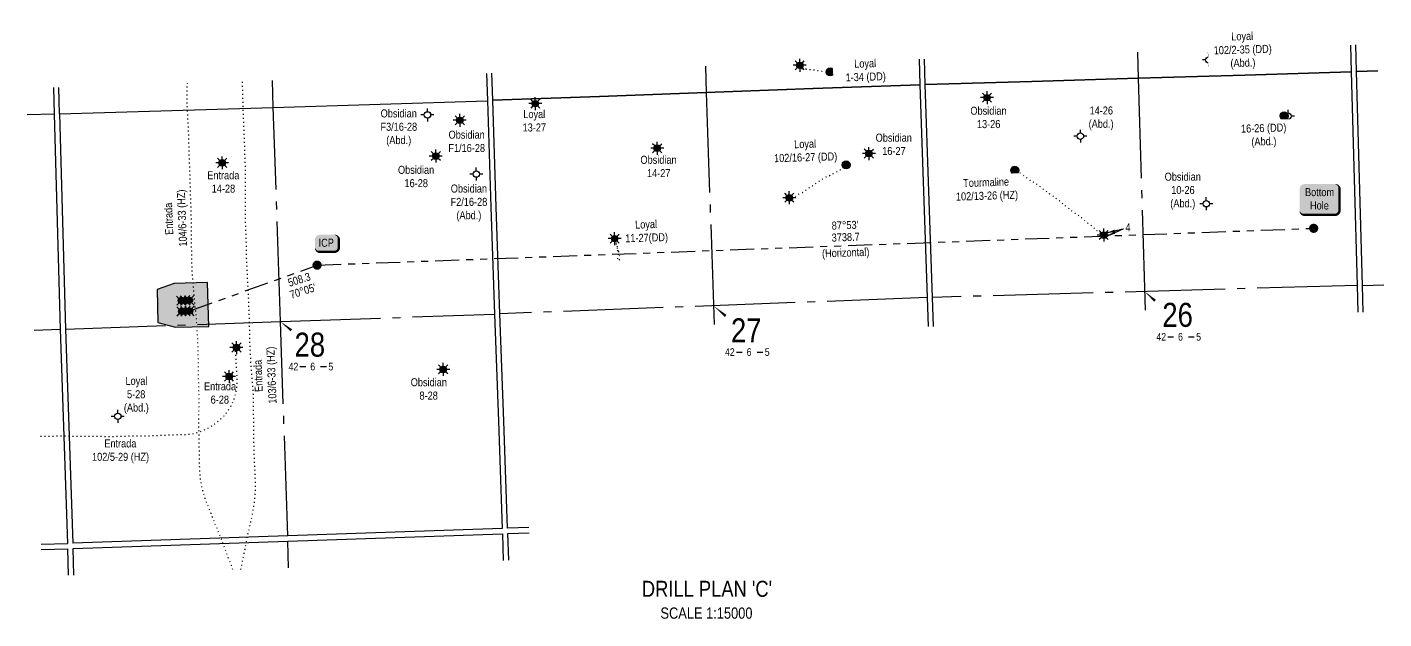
# Model space of a CAD drawing. Extents: x 634445 to 652632, y 5817173 to 5838663.
# Drawn here: x 634445 to 639530, y 5826205 to 5828422 of the extents above; entities that cross this region are included whole.
import ezdxf
from ezdxf.enums import TextEntityAlignment as Align

# ---------------------------------------------------------------- set-up
doc = ezdxf.new("R2010")
doc.units = 0
doc.header["$LTSCALE"] = 5
for name, pattern in [('foc-DOT', [1, 0.2, -0.8]), ('foc-DRILLPATH', [14.75, 6, -1.75, 1.75, -1.75, 1.75, -1.75]), ('foc-QUARTERLINE', [33, 25, -3, 2, -3])]:
    doc.linetypes.add(name, pattern=pattern)
for name, color, linetype in [('10', 1, 'Continuous'), ('9', 3, 'Continuous'), ('AS-DRILL', 8, 'foc-DOT'), ('AS-DRILL-T', 8, 'Continuous'), ('C-WS-S', 8, 'Continuous'), ('CG-NOTES', 7, 'Continuous'), ('DETAIL-T', 7, 'Continuous'), ('F-WS-S', 8, 'Continuous'), ('L-BD', 7, 'Continuous'), ('L-MON', 1, 'Continuous'), ('L-SEC', 7, 'Continuous'), ('L-SECLBL', 7, 'Continuous'), ('L-SECQ', 8, 'foc-QUARTERLINE'), ('P-PDRILLPATH', 12, 'foc-DRILLPATH'), ('P-PROPOSED', 10, 'Continuous'), ('P-PROPOSED-H', 21, 'Continuous')]:
    doc.layers.add(name, color=color, linetype=linetype)
doc.layers.add('T-TIE-T', color=201, linetype='Continuous', lineweight=18)
doc.styles.add('80', font='ARIALN.TTF', dxfattribs={"height": 10})
doc.styles.add('80CG', font='ARIALN.TTF', dxfattribs={"height": 10})
doc.styles.add('80L', font='ARIALN.TTF', dxfattribs={"height": 10})
doc.styles.add('SIMPLEX', font='ARIALN.TTF')
doc.dimstyles.new('Compass 5 000', dxfattribs={"dimscale": 5, "dimtxt": 9, "dimasz": 2, "dimexe": 0.2, "dimexo": 0.0625, "dimgap": 0.5, "dimtad": 0, "dimtih": 1, "dimtoh": 1, "dimzin": 0, "dimdsep": 46, "dimtxsty": '80CG', "dimcen": 0.1, "dimse1": 1, "dimse2": 1, "dimclrd": 256, "dimclrt": 256, "dimaunit": 1, "dimadec": 4, "dimazin": 0, "dimtfac": 0.06, "dimtofl": 0, "dimtmove": 0, "dimatfit": 1, "dimfxl": 0.2, "dimtolj": 1, "dimtzin": 0, "dimlwd": -1, "dimarcsym": 0})

# ---------------------------------------------------------------- blocks, each defined once
blk = doc.blocks.new('GAS')
h = blk.add_hatch(color=255)
h.dxf.hatch_style = 1
edge = h.paths.add_edge_path()
edge.add_arc((0, 0), 0.9, 0, 360)
for p, q in [((-0.81, 0), (-1.62, 0)), ((-0.57, 0.57), (-1.14, 1.14)), ((0, 0.81), (0, 1.62)), ((0.57, 0.57), (1.14, 1.14)), ((1.62, 0), (0.81, 0)), ((-0.57, -0.57), (-1.14, -1.14)), ((0, -0.81), (0, -1.62)), ((1.14, -1.14), (0.57, -0.57))]:
    blk.add_line(p, q)
blk.add_circle((0, 0), 0.8)
blk = doc.blocks.new('GABD')
for p, q in [((-0.81, 0), (-1.62, 0)), ((0, 0.81), (0, 1.62)), ((1.62, 0), (0.81, 0)), ((0, -0.81), (0, -1.62))]:
    blk.add_line(p, q)
blk.add_circle((0, 0), 0.8)
blk = doc.blocks.new('L-SECLBL')
at = {"layer": '9', "color": 7}
for p, q in [((-5.1, -27.8), (-12.3, -27.8)), ((20.7, -27.8), (13.5, -27.8))]:
    blk.add_line(p, q, dxfattribs=at)
at = {"layer": '10', "color": 2, "style": 'SIMPLEX'}
blk.add_attdef('SEC', text='', height=30, dxfattribs=at).set_placement((0, 0), align=Align.MIDDLE)
at = {"layer": '10', "color": 5, "style": '80L'}
blk.add_attdef('TWP', text='', height=9.5, dxfattribs=at).set_placement((-14.4, -27.4), align=Align.MIDDLE_RIGHT)
blk.add_attdef('RGE', text='', height=9.5, dxfattribs=at).set_placement((3.6, -27.4), align=Align.MIDDLE_CENTER)
blk.add_attdef('MER', text='', height=9.5, dxfattribs=at).set_placement((23.2, -27.4), align=Align.MIDDLE_LEFT)
blk = doc.blocks.new('plbh')
at = {"layer": 'L-MON'}
h = blk.add_hatch(color=255, dxfattribs=at)
h.dxf.hatch_style = 1
edge = h.paths.add_edge_path()
edge.add_arc((0, 0), 1.16, 0, 360)
h = blk.add_hatch(color=256, dxfattribs=at)
h.dxf.hatch_style = 1
h.paths.add_polyline_path([(-0.96, 0, 1), (0.96, 0, 1)])
h.paths.add_polyline_path([(0.91, 0, -1), (-0.91, 0, -1)], flags=16)
h.paths.add_polyline_path([(0.45, 0, -1), (-0.45, 0, -1)], flags=0)
h = blk.add_hatch(color=256, dxfattribs=at)
h.dxf.hatch_style = 1
h.paths.add_polyline_path([(-0.45, 0, 1), (0.45, 0, 1)])
h.paths.add_polyline_path([(0.4, 0, -1), (-0.4, 0, -1)], flags=16)
at = {"layer": 'L-MON', "color": 240}
for radius in [0.96, 0.91, 0.45, 0.4]:
    blk.add_circle((0, 0), radius, dxfattribs=at)
blk = doc.blocks.new('BH-Existing')
at = {"layer": 'AS-DRILL-T'}
h = blk.add_hatch(color=256, dxfattribs=at)
h.dxf.hatch_style = 1
edge = h.paths.add_edge_path()
edge.add_arc((0, 0), 0.5, 0, 360)
blk.add_circle((0, 0), 0.5, dxfattribs=at)
blk = doc.blocks.new('*U490')
h = blk.add_hatch(color=255)
edge = h.paths.add_edge_path()
edge.add_line((-9, -11.5), (9, -11.5))
edge.add_arc((9, -5.5), 6, 270, 360)
edge.add_line((15, -5.5), (15, 4))
edge.add_arc((9, 4), 6, 0, 90)
edge.add_line((9, 10), (-9, 10))
edge.add_arc((-9, 4), 6, 90, 180)
edge.add_line((-15, 4), (-15, -5.5))
edge.add_arc((-9, -5.5), 6, 180, 270)
at = {"color": 14, "flags": 128}
blk.add_lwpolyline([(-9, -11.5, 3, 3, 0), (9, -11.5, 3, 3, 0.414214), (15, -5.5, 3, 3, 0), (15, 4, 3, 0, 0.414214), (9, 10, 0, 0, 0), (-9, 10, 0, 0, 0.414214), (-15, 4, 0, 0, 0), (-15, -5.5, 0, 3, 0.414214)], format="xyseb", close=True, dxfattribs=at)
at = {"color": 14, "style": '80'}
blk.add_attdef('ENTER_TEXT_001', (-26.8, -4.9), '', height=10, dxfattribs=at)
blk = doc.blocks.new('*U489')
h = blk.add_hatch(color=255)
edge = h.paths.add_edge_path()
edge.add_line((-19, -20), (19, -20))
edge.add_arc((19, -14), 6, 270, 360)
edge.add_line((25, -14), (25, 12.5))
edge.add_arc((19, 12.5), 6, 0, 90)
edge.add_line((19, 18.5), (-19, 18.5))
edge.add_arc((-19, 12.5), 6, 90, 180)
edge.add_line((-25, 12.5), (-25, -14))
edge.add_arc((-19, -14), 6, 180, 270)
at = {"color": 14, "flags": 128}
blk.add_lwpolyline([(-19, -20, 3, 3, 0), (19, -20, 3, 3, 0.414214), (25, -14, 3, 3, 0), (25, 12.5, 3, 0, 0.414214), (19, 18.5, 0, 0, 0), (-19, 18.5, 0, 0, 0.414214), (-25, 12.5, 0, 0, 0), (-25, -14, 0, 3, 0.414214)], format="xyseb", close=True, dxfattribs=at)
at = {"color": 14, "style": '80'}
blk.add_attdef('ENTER_TEXT_001', (-26.8, -4.9), '', height=10, dxfattribs=at)
blk = doc.blocks.new('WC')
at = {"layer": 'L-MON'}
h = blk.add_hatch(color=255, dxfattribs=at)
h.dxf.hatch_style = 1
edge = h.paths.add_edge_path()
edge.add_arc((0, 0), 0.9, 0, 360)
at = {"layer": 'L-MON', "color": 240, "flags": 128}
for points in [[(-0.62, 0.5), (-1.23, 1.12)], [(0.52, 0.61), (1.13, 1.21)], [(-1.18, -1.18), (-0.56, -0.57)], [(1.16, -1.18), (0.56, -0.57)]]:
    blk.add_lwpolyline(points, dxfattribs=at)
at = {"layer": 'L-MON', "color": 240}
for radius in [0.8, 0.373]:
    blk.add_circle((0, 0), radius, dxfattribs=at)

msp = doc.modelspace()

# ---------------------------------------------------------------- hatches: boundary and pattern name
at = {"layer": 'P-PROPOSED-H'}
h = msp.add_hatch(color=256, dxfattribs=at)
h.dxf.hatch_style = 1
h.paths.add_polyline_path([(635121.431, 5827465.594), (634996.534, 5827462.052), (634932.143, 5827439.533), (634935.667, 5827315.919), (635001.171, 5827297.474), (635126.103, 5827300.704)])

# ---------------------------------------------------------------- linework, layer by layer
at = {"layer": 'AS-DRILL', "ltscale": 3, "flags": 128}
for points in [[(638874.343, 5828299.194), (638874.404, 5828299.175), (638874.865, 5828299.15), (638875.334, 5828299.174), (638875.842, 5828299.24), (638875.906, 5828299.432), (638875.456, 5828299.758), (638874.951, 5828299.923), (638874.426, 5828300.077), (638873.908, 5828300.32), (638873.57, 5828300.57), (638873.432, 5828300.496), (638873.33, 5828299.922), (638873.31, 5828299.261), (638873.29, 5828298.65), (638873.459, 5828298.366), (638874.067, 5828298.104), (638874.434, 5828297.896), (638874.485, 5828297.837), (638874.386, 5828297.824), (638874.145, 5828297.837), (638873.656, 5828297.801), (638873.374, 5828297.883), (638872.99, 5828298.301), (638872.568, 5828298.698), (638872.155, 5828299.105), (638872.021, 5828299.221), (638872.074, 5828299.123), (638872.657, 5828298.711), (638873.715, 5828298.814), (638874.118, 5828299.026), (638874.631, 5828299.283), (638875.028, 5828299.385), (638875.358, 5828299.385), (638875.377, 5828299.076), (638875.172, 5828298.589), (638874.785, 5828298.177), (638874.365, 5828298.164), (638873.524, 5828298.197), (638873.102, 5828298.244), (638872.966, 5828298.44), (638873.161, 5828298.616), (638873.367, 5828298.743), (638873.514, 5828298.847), (638873.622, 5828298.911), (638873.946, 5828299.091), (638874.298, 5828299.362), (638874.665, 5828299.784), (638875.006, 5828300.385), (638875.306, 5828301.054), (638875.575, 5828301.733), (638875.754, 5828302.399), (638875.764, 5828303.04), (638875.644, 5828303.686), (638875.512, 5828304.372), (638875.438, 5828305.161), (638875.4, 5828306.06), (638875.36, 5828307.019), (638875.281, 5828307.947), (638875.119, 5828308.953), (638874.891, 5828310.186), (638874.663, 5828311.73), (638874.472, 5828313.354), (638874.32, 5828315.01), (638874.174, 5828316.797), (638873.996, 5828318.662), (638873.752, 5828320.726), (638873.422, 5828322.966), (638873.081, 5828325.237), (638872.75, 5828327.488), (638872.397, 5828329.848), (638872.068, 5828332.359), (638871.77, 5828334.861), (638871.485, 5828337.263), (638871.481, 5828337.304)], [(637341.04, 5828279.113), (637340.038, 5828276.24), (637339.974, 5828276.048), (637339.378, 5828274.599), (637338.607, 5828273.665), (637338.082, 5828273.168), (637337.53, 5828272.571), (637336.754, 5828272.107), (637335.696, 5828272.024), (637334.515, 5828272.048), (637333.348, 5828271.612), (637332.142, 5828271.124), (637332.023, 5828271.091), (637331.984, 5828271.059), (637331.964, 5828271.049), (637331.976, 5828270.999), (637332.037, 5828270.951), (637332.189, 5828270.916), (637332.399, 5828270.912), (637332.68, 5828270.891), (637333.032, 5828270.812), (637333.465, 5828270.735), (637333.978, 5828270.651), (637334.6, 5828270.58), (637335.342, 5828270.533), (637336.204, 5828270.469), (637337.138, 5828270.378), (637338.153, 5828270.219), (637339.261, 5828269.983), (637340.422, 5828269.649), (637341.654, 5828269.257), (637342.956, 5828268.907), (637344.295, 5828268.618), (637345.594, 5828268.348), (637347.106, 5828267.985), (637348.648, 5828267.622), (637350.299, 5828267.293), (637352.048, 5828267.027), (637353.866, 5828266.802), (637355.703, 5828266.589), (637357.591, 5828266.357), (637359.57, 5828266.118), (637361.688, 5828265.873), (637363.968, 5828265.594), (637366.418, 5828265.299), (637369.039, 5828265), (637371.768, 5828264.734), (637374.589, 5828264.441), (637377.49, 5828264.13), (637380.4, 5828263.84), (637383.219, 5828263.577), (637385.937, 5828263.36), (637388.515, 5828263.15), (637390.994, 5828262.896), (637393.435, 5828262.591), (637395.867, 5828262.226), (637398.291, 5828261.821), (637400.644, 5828261.423), (637402.908, 5828261.013), (637405.112, 5828260.591), (637407.265, 5828260.187), (637409.398, 5828259.813), (637411.551, 5828259.429), (637413.775, 5828259.017), (637416.028, 5828258.607), (637418.283, 5828258.166), (637420.568, 5828257.716), (637422.852, 5828257.307), (637425.013, 5828256.973), (637427.021, 5828256.735), (637428.9, 5828256.473), (637430.702, 5828256.118), (637432.425, 5828255.741), (637434.046, 5828255.411), (637435.564, 5828255.148), (637436.961, 5828254.941), (637438.287, 5828254.782), (637439.544, 5828254.57), (637440.673, 5828254.305), (637441.701, 5828254.047), (637442.668, 5828253.847), (637443.583, 5828253.695), (637444.447, 5828253.591), (637445.18, 5828253.504), (637445.723, 5828253.401), (637446.097, 5828253.272), (637446.372, 5828253.131), (637446.627, 5828252.958), (637446.883, 5828252.786), (637447.137, 5828252.634), (637447.402, 5828252.502), (637447.666, 5828252.38), (637448.101, 5828252.213), (637454.354, 5828253.827), (637455.125, 5828254.471)], [(635215.858, 5826389.374), (635214.828, 5826392.481), (635212.806, 5826398.432), (635210.63, 5826404.529), (635208.31, 5826410.731), (635205.847, 5826417.049), (635203.3, 5826423.485), (635200.708, 5826430.089), (635198.155, 5826436.724), (635195.598, 5826443.5), (635193.067, 5826450.386), (635190.459, 5826457.52), (635187.703, 5826464.91), (635184.914, 5826472.398), (635182.154, 5826479.918), (635179.359, 5826487.606), (635176.501, 5826495.373), (635173.532, 5826503.197), (635170.412, 5826511.055), (635167.17, 5826518.97), (635163.852, 5826527.073), (635160.5, 5826535.305), (635157.097, 5826543.555), (635153.602, 5826551.903), (635150.081, 5826560.43), (635146.652, 5826568.899), (635143.185, 5826577.628), (635139.707, 5826586.396), (635136.206, 5826595.234), (635134.559, 5826599.406), (635128.507, 5826614.499), (635128.258, 5826615.121), (635124.945, 5826623.375), (635121.381, 5826632.34), (635117.886, 5826641.328), (635114.569, 5826650.392), (635111.381, 5826659.499), (635110.997, 5826660.608), (635108.351, 5826668.661), (635105.61, 5826677.842), (635103.096, 5826687.16), (635100.79, 5826696.524), (635098.918, 5826705.121), (635098.742, 5826705.966), (635096.972, 5826715.477), (635095.541, 5826725.007), (635094.399, 5826734.597), (635093.503, 5826744.004), (635092.373, 5826760.437), (635092.227, 5826763.234), (635091.491, 5826782.171), (635091.156, 5826801.409), (635091.13, 5826805.22), (635090.879, 5826820.7), (635090.564, 5826839.959), (635090.436, 5826851.07), (635090.355, 5826858.982), (635090.081, 5826878.172), (635089.718, 5826896.38), (635089.698, 5826897.009), (635089.162, 5826915.962), (635088.787, 5826934.869), (635088.777, 5826941.442), (635088.902, 5826953.761), (635089.201, 5826972.569), (635089.398, 5826986.151), (635089.475, 5826991.486), (635089.569, 5827010.458), (635089.486, 5827029.274), (635089.382, 5827041.927), (635089.267, 5827047.996), (635088.78, 5827066.95), (635088.32, 5827085.705), (635088.285, 5827087.855), (635088.008, 5827104.494), (635087.861, 5827122.828), (635087.862, 5827123.458), (635087.676, 5827142.071), (635087.438, 5827156.12), (635087.368, 5827160.75), (635087.043, 5827179.649), (635086.774, 5827190.786), (635086.577, 5827198.564), (635086.166, 5827217.36), (635085.984, 5827224.648), (635085.528, 5827236.329), (635084.521, 5827254.967), (635084.239, 5827259.641), (635083.388, 5827273.802), (635082.151, 5827292.413), (635082.012, 5827294.369), (635080.84, 5827311.201), (635080.181, 5827320.676), (635079.53, 5827329.24), (635078.66, 5827339.768), (635076.872, 5827358.403), (635076.303, 5827363.978), (635075.023, 5827377.415), (635074.233, 5827386.285), (635073.35, 5827396.263), (635071.591, 5827414.918), (635070.984, 5827421.083), (635070.694, 5827424.025), (635068.789, 5827443.236), (635068.702, 5827444.124), (635067.062, 5827462.502), (635065.875, 5827478.524), (635065.657, 5827481.719), (635064.541, 5827500.653), (635063.971, 5827512.832), (635063.696, 5827519.897), (635063.092, 5827536.456), (635062.978, 5827539.194), (635062.352, 5827558.474), (635062.084, 5827570.891), (635061.986, 5827577.741), (635061.764, 5827596.863), (635061.708, 5827604.975), (635061.687, 5827616.16), (635061.679, 5827628.606), (635061.659, 5827635.498), (635061.502, 5827654.812), (635061.411, 5827662.413), (635061.268, 5827674.004), (635061.104, 5827685.995), (635060.982, 5827693.294), (635060.601, 5827712.382), (635060.436, 5827720.1), (635060.197, 5827731.588), (635059.552, 5827750.807), (635059.391, 5827754.454), (635058.768, 5827770.002), (635058.51, 5827777.508), (635058.113, 5827789.231), (635057.486, 5827808.531), (635057.362, 5827812.269), (635056.874, 5827827.652), (635056.349, 5827846.574), (635056.34, 5827846.844), (635055.884, 5827866.129), (635055.447, 5827880.493), (635055.257, 5827885.429), (635054.419, 5827904.733), (635053.923, 5827915.452), (635053.532, 5827924.014), (635052.836, 5827943.292), (635052.399, 5827960.947), (635052.359, 5827962.597), (635051.852, 5827981.9), (635051.247, 5828001.121), (635051.092, 5828005.538), (635050.621, 5828020.38), (635049.947, 5828039.569), (635049.452, 5828050.919), (635049.078, 5828058.911), (635048.021, 5828078.198), (635046.815, 5828097.15), (635046.794, 5828097.51), (635045.856, 5828116.81), (635045.068, 5828136.135), (635044.792, 5828142.92), (635044.601, 5828155.43), (635044.646, 5828174.69), (635044.869, 5828188.393), (635045.044, 5828193.821), (635045.712, 5828212.377)], [(635246.24, 5826390.404), (635246.523, 5826391.762), (635247.903, 5826398.357), (635249.344, 5826405.274), (635250.768, 5826412.38), (635252.188, 5826419.647), (635253.662, 5826427.085), (635255.212, 5826434.686), (635256.796, 5826442.478), (635258.406, 5826450.38), (635260.114, 5826458.366), (635261.82, 5826466.411), (635263.492, 5826474.616), (635265.04, 5826482.937), (635266.475, 5826491.324), (635267.967, 5826499.824), (635269.644, 5826508.499), (635271.528, 5826517.29), (635273.618, 5826526.198), (635275.807, 5826535.138), (635278.043, 5826544.181), (635280.187, 5826553.31), (635282.237, 5826562.547), (635283.353, 5826567.633), (635284.275, 5826571.863), (635286.31, 5826581.259), (635288.295, 5826590.644), (635291.008, 5826604.092), (635294.44, 5826623.136), (635297.269, 5826642.291), (635299.358, 5826661.433), (635300.672, 5826680.722), (635301.224, 5826700.068), (635300.972, 5826719.229), (635300.246, 5826738.496), (635299.388, 5826757.818), (635298.375, 5826776.976), (635297.338, 5826796.264), (635296.571, 5826815.549), (635296.034, 5826834.862), (635295.575, 5826854.197), (635295.257, 5826873.536), (635295.069, 5826892.879), (635294.851, 5826912.222), (635294.613, 5826931.554), (635294.456, 5826950.858), (635294.169, 5826970.158), (635293.791, 5826989.485), (635293.645, 5827008.45), (635293.615, 5827027.187), (635293.098, 5827046.14), (635291.852, 5827065.071), (635290.211, 5827083.83), (635288.458, 5827102.655), (635286.926, 5827121.448), (635285.729, 5827140.08), (635284.585, 5827158.924), (635283.474, 5827177.689), (635282.521, 5827196.518), (635281.567, 5827215.388), (635280.631, 5827234.308), (635280.144, 5827253.282), (635279.907, 5827272.254), (635279.461, 5827290.869), (635278.915, 5827309.791), (635278.363, 5827328.603), (635277.676, 5827347.251), (635276.919, 5827366.216), (635276.27, 5827385.246), (635275.573, 5827404.213), (635274.61, 5827423.373), (635273.528, 5827442.178), (635272.509, 5827461.186), (635271.524, 5827480.085), (635270.518, 5827499.023), (635269.661, 5827517.986), (635268.824, 5827536.939), (635267.96, 5827555.832), (635267.462, 5827575.135), (635267.204, 5827594.487), (635266.816, 5827613.814), (635266.268, 5827633.156), (635265.51, 5827652.482), (635264.701, 5827671.846), (635264.102, 5827691.187), (635263.849, 5827710.368), (635263.812, 5827729.686), (635263.844, 5827749.016), (635263.946, 5827768.368), (635264.018, 5827787.699), (635264.03, 5827807.048), (635264.011, 5827826.417), (635263.962, 5827845.764), (635263.814, 5827865.109), (635263.491, 5827884.288), (635262.998, 5827903.452), (635262.399, 5827922.812), (635261.721, 5827942.141), (635261.164, 5827961.443), (635260.639, 5827980.656), (635259.981, 5827999.984), (635259.195, 5828019.259), (635258.299, 5828038.531), (635257.351, 5828057.841), (635256.464, 5828077.143), (635255.756, 5828096.451), (635255.178, 5828115.782), (635254.611, 5828135.104), (635254.072, 5828154.456), (635253.595, 5828173.761), (635253.076, 5828193.114), (635252.478, 5828212.435), (635252.292, 5828219.123)], [(639171.005, 5828088.595), (639171.034, 5828088.616), (639171.091, 5828088.718), (639171.189, 5828088.791), (639171.365, 5828088.616), (639171.485, 5828088.62), (639171.512, 5828088.381), (639171.445, 5828088.279), (639171.582, 5828088.073), (639171.499, 5828087.84), (639171.432, 5828087.738), (639171.578, 5828087.543), (639171.485, 5828087.309), (639171.632, 5828087.114), (639171.619, 5828086.873), (639171.367, 5828086.605), (639171.275, 5828086.372), (639171.058, 5828085.935), (639171.001, 5828085.834), (639170.862, 5828085.489), (639170.6, 5828085.231), (639170.359, 5828085.263), (639170.238, 5828085.289), (639170.171, 5828085.187), (639170.145, 5828085.066), (639169.991, 5828084.872), (639169.569, 5828084.618), (639169.328, 5828084.631), (639169.076, 5828084.363), (639168.804, 5828084.114), (639168.65, 5828083.929), (639168.227, 5828083.676), (639167.737, 5828083.691), (639167.366, 5828083.719), (639167.124, 5828083.771), (639166.766, 5828083.69), (639166.396, 5828083.679), (639166.148, 5828083.951), (639165.73, 5828084.198), (639165.376, 5828084.317), (639164.92, 5828084.483), (639164.614, 5828084.694), (639164.131, 5828084.788), (639163.641, 5828084.763), (639163.153, 5828084.698), (639162.679, 5828084.803), (639162.28, 5828085.101), (639161.945, 5828085.241), (639161.556, 5828085.539), (639161.135, 5828085.866), (639160.715, 5828086.193), (639160.304, 5828086.53), (639159.884, 5828086.857), (639159.463, 5828087.184), (639159.043, 5828087.511), (639158.633, 5828087.838), (639158.212, 5828088.165), (639157.792, 5828088.492), (639157.371, 5828088.819), (639156.961, 5828089.147), (639156.541, 5828089.474), (639156.223, 5828089.724)], [(637301.72, 5827782.974), (637301.983, 5827782.572), (637303.816, 5827780.558), (637306.488, 5827777.939), (637308.297, 5827776.064), (637310.431, 5827775.97), (637312.279, 5827776.697), (637314.517, 5827777.767), (637315.517, 5827778.758), (637315.563, 5827778.889), (637315.618, 5827779.051), (637315.732, 5827779.255), (637315.914, 5827779.501), (637316.155, 5827779.808), (637316.474, 5827780.168), (637316.852, 5827780.56), (637317.289, 5827780.984), (637317.785, 5827781.439), (637318.399, 5827781.968), (637319.13, 5827782.601), (637319.947, 5827783.347), (637320.872, 5827784.186), (637321.885, 5827785.087), (637322.957, 5827786.001), (637324.03, 5827786.894), (637325.104, 5827787.748), (637326.207, 5827788.652), (637327.319, 5827789.587), (637328.442, 5827790.472), (637329.556, 5827791.327), (637330.669, 5827792.202), (637331.854, 5827793.049), (637333.268, 5827793.923), (637336.475, 5827795.682), (637340.573, 5827797.75), (637342.791, 5827798.839), (637344.929, 5827799.905), (637346.907, 5827800.947), (637348.795, 5827802.015), (637350.79, 5827803.207), (637352.891, 5827804.493), (637355.021, 5827805.819), (637357.141, 5827807.165), (637359.31, 5827808.513), (637361.499, 5827809.881), (637365.902, 5827812.758), (637367.901, 5827814.12), (637370.026, 5827815.607), (637372.152, 5827817.073), (637374.209, 5827818.487), (637376.238, 5827819.87), (637380.376, 5827822.569), (637384.656, 5827825.243), (637388.826, 5827827.902), (637392.743, 5827830.655), (637394.59, 5827832.062), (637396.466, 5827833.521), (637398.421, 5827835.032), (637400.445, 5827836.545), (637402.549, 5827838.061), (637406.961, 5827840.998), (637411.438, 5827843.747), (637415.85, 5827846.355), (637420.292, 5827848.943), (637424.624, 5827851.548), (637428.786, 5827854.137), (637432.765, 5827856.491), (637436.581, 5827858.63), (637440.287, 5827860.765), (637444.276, 5827862.809), (637448.799, 5827864.73), (637453.282, 5827866.639), (637457.317, 5827868.464), (637459.192, 5827869.322), (637461.114, 5827870.242), (637463.125, 5827871.225), (637465.185, 5827872.219), (637467.285, 5827873.224), (637469.396, 5827874.21), (637471.495, 5827875.235), (637475.872, 5827877.691), (637480.421, 5827880.393), (637484.873, 5827882.981), (637489.127, 5827885.514), (637493.2, 5827888.07), (637497.034, 5827890.58), (637500.48, 5827893.027), (637502.884, 5827894.882), (637503.548, 5827895.423), (637506.296, 5827897.799), (637508.766, 5827900.096), (637510.98, 5827902.266), (637513.087, 5827904.372), (637514.805, 5827906.075)], [(638480.443, 5827643.159), (638480.422, 5827643.189), (638478.439, 5827644.528), (638477.428, 5827644.887), (638477.277, 5827644.892), (638477.112, 5827644.727), (638476.691, 5827644.133), (638475.544, 5827643.998), (638474.745, 5827644.303), (638474.639, 5827644.81), (638474.616, 5827644.909), (638474.584, 5827644.958), (638474.492, 5827645.005), (638474.199, 5827645.126), (638473.803, 5827645.304), (638473.296, 5827645.508), (638472.728, 5827645.761), (638472.056, 5827646.13), (638471.291, 5827646.627), (638470.423, 5827647.18), (638469.494, 5827647.791), (638468.532, 5827648.452), (638467.53, 5827649.171), (638466.436, 5827649.917), (638465.273, 5827650.652), (638464.029, 5827651.403), (638462.712, 5827652.253), (638461.36, 5827653.251), (638460.064, 5827654.391), (638458.745, 5827655.631), (638457.344, 5827656.908), (638455.923, 5827658.224), (638454.419, 5827659.599), (638452.823, 5827661.07), (638451.166, 5827662.539), (638449.469, 5827664.027), (638447.779, 5827665.615), (638446.025, 5827667.321), (638444.449, 5827668.793), (638442.121, 5827670.942), (638440.079, 5827672.899), (638437.956, 5827674.874), (638435.717, 5827676.765), (638433.379, 5827678.594), (638431.196, 5827680.237), (638428.362, 5827682.259), (638425.755, 5827684.049), (638423.179, 5827685.82), (638420.694, 5827687.544), (638418.239, 5827689.288), (638415.709, 5827691.16), (638413.184, 5827693.213), (638410.665, 5827695.416), (638408.093, 5827697.697), (638405.409, 5827700.035), (638402.572, 5827702.458), (638399.706, 5827704.87), (638396.983, 5827707.166), (638394.323, 5827709.374), (638391.593, 5827711.581), (638388.783, 5827713.784), (638385.883, 5827715.995), (638382.893, 5827718.203), (638379.854, 5827720.36), (638376.858, 5827722.438), (638373.893, 5827724.507), (638370.845, 5827726.653), (638368.144, 5827728.55), (638365.32, 5827730.573), (638362.454, 5827732.635), (638359.529, 5827734.705), (638356.65, 5827736.877), (638353.899, 5827739.102), (638351.27, 5827741.292), (638348.663, 5827743.412), (638346.036, 5827745.511), (638343.329, 5827747.628), (638340.603, 5827749.714), (638337.744, 5827751.886), (638334.906, 5827754.049), (638332.137, 5827756.204), (638329.409, 5827758.36), (638326.597, 5827760.624), (638323.651, 5827763.034), (638320.538, 5827765.658), (638317.475, 5827768.284), (638314.403, 5827770.86), (638311.244, 5827773.363), (638308.045, 5827775.855), (638304.857, 5827778.297), (638301.704, 5827780.62), (638298.539, 5827782.963), (638295.427, 5827785.237), (638292.346, 5827787.472), (638289.337, 5827789.66), (638286.339, 5827791.788), (638283.332, 5827793.885), (638280.336, 5827795.963), (638277.349, 5827798.071), (638274.321, 5827800.228), (638271.198, 5827802.512), (638268.229, 5827804.701), (638265.364, 5827806.743), (638262.603, 5827808.658), (638259.903, 5827810.535), (638257.193, 5827812.452), (638254.512, 5827814.349), (638251.831, 5827816.267), (638249.157, 5827818.305), (638246.497, 5827820.503), (638243.855, 5827822.782), (638241.252, 5827825.102), (638238.703, 5827827.274), (638235.999, 5827829.281), (638233.152, 5827831.093), (638230.276, 5827832.825), (638227.514, 5827834.46), (638224.734, 5827836.044), (638221.901, 5827837.697), (638218.996, 5827839.418), (638216.08, 5827841.188), (638213.203, 5827842.969), (638210.408, 5827844.683), (638207.714, 5827846.37), (638205.112, 5827848.01), (638202.541, 5827849.621), (638199.846, 5827851.328), (638196.966, 5827853.219), (638193.932, 5827855.226), (638190.833, 5827857.411), (638187.832, 5827859.639), (638184.893, 5827861.838), (638182.014, 5827863.99), (638179.218, 5827866.084), (638176.544, 5827868.102), (638173.994, 5827869.983), (638171.568, 5827871.749), (638169.215, 5827873.417), (638166.824, 5827875.013), (638164.395, 5827876.568), (638161.999, 5827877.994), (638160.065, 5827879.075), (638159.698, 5827879.274), (638157.45, 5827880.474), (638155.224, 5827881.585), (638153.264, 5827882.545), (638147.838, 5827885.208), (638146.71, 5827885.763)], [(636647.217, 5827629.685), (636653.155, 5827609.968), (636653.637, 5827608.592), (636654.429, 5827606.595), (636654.962, 5827605.201), (636655.553, 5827603.568), (636656.091, 5827601.684), (636656.166, 5827599.885), (636655.873, 5827597.055), (636655.951, 5827594.176), (636656.783, 5827590.22), (636657.526, 5827587.211), (636657.946, 5827583.962), (636658.457, 5827580.357), (636658.695, 5827579.113), (636658.874, 5827578.188), (636659.485, 5827575.226), (636659.743, 5827573.013), (636659.859, 5827570.535), (636659.962, 5827569.147), (636660.04, 5827567.899), (636660.066, 5827566.419), (636660.093, 5827564.859), (636660.116, 5827563.489), (636660.047, 5827562.147), (636659.747, 5827560.817), (636659.422, 5827560.027), (636659.036, 5827559.214), (636658.495, 5827557.957), (636658.043, 5827556.703), (636657.739, 5827555.533), (636657.602, 5827554.128), (636657.641, 5827552.839), (636659.7, 5827549), (636660.496, 5827548.494), (636661.229, 5827548.086), (636661.829, 5827547.765), (636662.308, 5827547.479), (636663.017, 5827547.221), (636663.344, 5827547.321), (636663.665, 5827547.611), (636663.992, 5827548.031), (636664.326, 5827548.572), (636664.636, 5827549.202), (636664.945, 5827549.901), (636665.241, 5827550.681), (636665.513, 5827551.6), (636665.761, 5827552.658), (636665.975, 5827553.815), (636666.166, 5827555.101), (636666.272, 5827556.525), (636666.336, 5827559.649), (636666.173, 5827563.005), (636665.788, 5827566.415), (636665.362, 5827569.874), (636664.741, 5827573.166), (636664.32, 5827574.794), (636663.456, 5827577.859), (636662.5, 5827580.981), (636660.781, 5827586.121), (636658.951, 5827591.287), (636657.831, 5827594.524), (636657.367, 5827595.95), (636656.612, 5827598.388), (636655.974, 5827600.59), (636655.369, 5827602.702), (636654.868, 5827604.688), (636654.658, 5827605.652), (636654.295, 5827607.391), (636653.986, 5827608.983), (636653.653, 5827610.363), (636653.305, 5827611.613), (636653.041, 5827612.716), (636652.713, 5827614.266), (636652.37, 5827615.656), (636651.982, 5827616.885), (636651.587, 5827618.033), (636651.292, 5827619.145), (636651.02, 5827620.197), (636650.71, 5827621.178), (636650.464, 5827622.021), (636650.27, 5827622.795), (636650.167, 5827623.542), (636650.19, 5827624.403), (636650.262, 5827624.986), (636650.336, 5827625.508), (636650.381, 5827626.01)], [(635229.903, 5827221.006), (635229.912, 5827221.056), (635229.87, 5827221.135), (635229.816, 5827221.243), (635229.801, 5827221.403), (635229.793, 5827221.663), (635229.872, 5827222.025), (635229.969, 5827222.468), (635230.029, 5827222.8), (635229.977, 5827222.849), (635229.747, 5827222.872), (635229.456, 5827222.903), (635229.004, 5827222.949), (635228.323, 5827222.969), (635227.576, 5827222.856), (635227.259, 5827222.756), (635227.142, 5827222.653), (635227.096, 5827222.531), (635227.02, 5827222.379), (635226.982, 5827222.007), (635227.008, 5827221.478), (635226.964, 5827220.956), (635226.789, 5827220.771), (635226.373, 5827220.958), (635225.962, 5827221.006), (635225.666, 5827220.867), (635225.41, 5827220.719), (635225.459, 5827220.43), (635225.81, 5827220.081), (635226.226, 5827219.883), (635226.618, 5827219.835), (635226.989, 5827219.797), (635227.203, 5827219.673), (635227.448, 5827219.831), (635227.606, 5827220.236), (635227.431, 5827220.73), (635227.212, 5827221.024), (635226.983, 5827220.977), (635226.6, 5827221.055), (635226.133, 5827221.291), (635225.63, 5827221.716), (635225.36, 5827222.048), (635225.012, 5827222.298), (635224.777, 5827222.451), (635224.703, 5827222.588), (635224.716, 5827222.809), (635224.752, 5827222.96), (635224.79, 5827223.011), (635224.84, 5827223.003), (635224.979, 5827222.727), (635225.112, 5827221.96), (635225.179, 5827220.742), (635225.209, 5827219.122), (635225.189, 5827217.151), (635225.18, 5827214.799), (635225.207, 5827212.259), (635225.23, 5827209.538), (635225.292, 5827206.529), (635225.436, 5827203.092), (635225.67, 5827199.347), (635225.967, 5827195.194), (635226.273, 5827190.721), (635226.602, 5827185.819), (635226.917, 5827180.406), (635227.133, 5827174.62), (635227.29, 5827168.482), (635227.534, 5827162.107), (635227.913, 5827155.245), (635228.398, 5827148.166), (635228.966, 5827140.69), (635229.57, 5827132.985), (635230.153, 5827125.019), (635230.594, 5827116.779), (635230.785, 5827108.2), (635230.873, 5827099.709), (635230.925, 5827091.097), (635230.732, 5827082.657), (635230.094, 5827074.034), (635229.039, 5827065.958), (635227.424, 5827057.535), (635225.497, 5827049.202), (635223.406, 5827040.655), (635221.087, 5827032.35), (635218.292, 5827023.931), (635215.05, 5827015.739), (635211.233, 5827007.689), (635207.008, 5826999.887), (635202.501, 5826992.147), (635197.6, 5826984.544), (635192.279, 5826977.259), (635186.656, 5826970.375), (635180.804, 5826963.793), (635174.496, 5826957.359), (635168.028, 5826951.289), (635161.334, 5826945.413), (635154.341, 5826939.798), (635146.965, 5826934.301), (635139.341, 5826929.066), (635131.505, 5826924.186), (635123.45, 5826919.639), (635115.134, 5826915.424), (635106.608, 5826911.543), (635097.894, 5826907.946), (635089.14, 5826904.638), (635080.16, 5826901.564), (635070.956, 5826898.913), (635061.473, 5826896.883), (635052.06, 5826895.556), (635046.97, 5826895.131), (635037.111, 5826894.631), (635027.843, 5826894.399), (635008.726, 5826894.018), (634989.703, 5826893.519), (634970.523, 5826892.885), (634951.387, 5826892.133), (634932.371, 5826891.394), (634913.349, 5826890.515), (634894.433, 5826889.74), (634875.146, 5826889.373), (634856.036, 5826889.392), (634836.817, 5826889.407), (634817.579, 5826889.062), (634798.609, 5826888.415), (634779.429, 5826887.821), (634760.25, 5826887.487), (634741.05, 5826887.524), (634721.862, 5826887.82), (634702.83, 5826888.241), (634683.755, 5826888.441), (634664.623, 5826888.56), (634645.305, 5826888.872), (634626.103, 5826888.968), (634606.916, 5826888.895), (634587.845, 5826888.955), (634568.483, 5826889.066), (634549.119, 5826888.917), (634530.037, 5826888.686), (634511.032, 5826888.568), (634491.69, 5826888.34), (634484.332, 5826888.101)]]:
    msp.add_lwpolyline(points, dxfattribs=at)
at = {"layer": 'L-SEC'}
for p, q in [((639404.838, 5828354.72), (639408.116, 5828254.774)), ((639428.218, 5828255.407), (639424.939, 5828355.376)), ((637788.036, 5828301.925), (637791.264, 5828206.283)), ((637811.366, 5828206.886), (637808.135, 5828302.581)), ((636166.909, 5828248.989), (636170.125, 5828147.375)), ((636190.223, 5828148.105), (636187.009, 5828249.645)), ((639008.93, 5828242.804), (638609.745, 5828230.833)), ((638609.745, 5828230.833), (639008.93, 5828242.804)), ((639408.116, 5828254.774), (639008.93, 5828242.804)), ((639008.93, 5828242.804), (639408.116, 5828254.774)), ((639408.116, 5828254.774), (639418.984, 5827854.435)), ((639428.218, 5828255.407), (639508.067, 5828257.924)), ((639508.067, 5828257.924), (639428.218, 5828255.407)), ((639439.085, 5827855.052), (639428.218, 5828255.407)), ((634543.927, 5828195.992), (634546.259, 5828096.372)), ((634566.364, 5828096.987), (634564.032, 5828196.649)), ((636990.744, 5828177.194), (637391.004, 5828191.739)), ((637391.004, 5828191.739), (636990.744, 5828177.194)), ((637391.004, 5828191.739), (637791.264, 5828206.283)), ((637791.264, 5828206.283), (637391.004, 5828191.739)), ((637791.264, 5828206.283), (637805.09, 5827807.627)), ((638210.557, 5828218.859), (637811.366, 5828206.886)), ((637811.366, 5828206.886), (638210.557, 5828218.859)), ((637825.193, 5827808.21), (637811.366, 5828206.886)), ((638609.745, 5828230.833), (638210.557, 5828218.859)), ((638210.557, 5828218.859), (638609.745, 5828230.833)), ((635367.555, 5828121.509), (636170.035, 5828146.054)), ((636170.125, 5828147.375), (636183.471, 5827747.234)), ((636190.223, 5828148.105), (636590.483, 5828162.65)), ((636590.483, 5828162.65), (636190.223, 5828148.105)), ((636203.568, 5827747.982), (636190.223, 5828148.105)), ((636590.483, 5828162.65), (636990.744, 5828177.194)), ((636990.744, 5828177.194), (636590.483, 5828162.65)), ((634546.259, 5828096.372), (634445.2, 5828093.094)), ((634546.259, 5828096.372), (634569.191, 5827290.251)), ((634566.364, 5828096.987), (635367.555, 5828121.509)), ((634566.364, 5828096.969), (634589.29, 5827290.944)), ((639418.984, 5827854.435), (639429.85, 5827454.096)), ((639449.953, 5827454.697), (639439.085, 5827855.052)), ((637805.09, 5827807.627), (637818.915, 5827408.971)), ((637839.019, 5827409.533), (637825.193, 5827808.21)), ((636183.471, 5827747.234), (636196.817, 5827347.093)), ((636216.913, 5827347.86), (636203.568, 5827747.982)), ((639429.85, 5827454.096), (639432.685, 5827354.135)), ((639452.786, 5827354.805), (639449.953, 5827454.697)), ((637818.915, 5827408.971), (637822.721, 5827300.4)), ((637842.821, 5827301.071), (637839.019, 5827409.533)), ((636196.817, 5827347.093), (636211.308, 5826945.385)), ((636231.404, 5826946.128), (636216.913, 5827347.86)), ((634569.191, 5827290.251), (634596.858, 5826487.968)), ((634589.29, 5827290.944), (634616.957, 5826488.666)), ((636211.308, 5826945.385), (636225.8, 5826543.678)), ((636245.896, 5826544.394), (636231.404, 5826946.128)), ((635421.789, 5826496.481), (635824.729, 5826510.082)), ((635824.025, 5826530.181), (635422.198, 5826516.619)), ((636225.8, 5826543.678), (635824.025, 5826530.181)), ((635824.729, 5826510.082), (636226.523, 5826523.58)), ((636226.523, 5826523.58), (636229.99, 5826423.744)), ((636325.736, 5826547.239), (636245.896, 5826544.394)), ((636246.621, 5826524.295), (636326.461, 5826527.141)), ((636250.089, 5826424.425), (636246.621, 5826524.295)), ((634497.438, 5826484.52), (634596.853, 5826487.971)), ((634498.091, 5826464.416), (634597.551, 5826467.869)), ((634600.573, 5826368.521), (634597.551, 5826467.869)), ((634620.673, 5826369.202), (634617.65, 5826468.566))]:
    msp.add_line(p, q, dxfattribs=at)
for points in [[(635422.198, 5826516.619), (635019.814, 5826502.65), (634616.957, 5826488.666)], [(634617.65, 5826468.566), (635020.481, 5826482.55), (635421.789, 5826496.481)]]:
    msp.add_lwpolyline(points, dxfattribs=at)
at = {"layer": 'L-SECLBL', "flags": 128}
for points in [[(638633.536, 5827431.789, 0, 10, 0), (638672.526, 5827397.007, 0, 0, 0)], [(637017.543, 5827378.401, 0, 10, 0), (637063.423, 5827339.883, 0, 0, 0)], [(635394.89, 5827318.688, 0, 10, 0), (635435.401, 5827286.099, 0, 0, 0)]]:
    msp.add_lwpolyline(points, format="xyseb", dxfattribs=at)
at = {"layer": 'L-SECQ', "ltscale": 3}
for p, q in [((638606.499, 5828328.651), (638609.745, 5828230.833)), ((636987.529, 5828275.785), (636990.744, 5828177.194)), ((635367.518, 5828122.595), (635365.156, 5828222.808)), ((638609.745, 5828230.833), (638636.639, 5827327.566)), ((636990.744, 5828177.194), (637021.057, 5827273.643)), ((635394.89, 5827318.688), (635367.518, 5828122.595)), ((639429.85, 5827454.096), (637839.019, 5827409.533)), ((639449.953, 5827454.697), (639530.298, 5827457.099)), ((637818.915, 5827408.971), (636216.913, 5827347.86)), ((635394.89, 5827318.688), (636196.817, 5827347.093)), ((634471.382, 5827286.878), (634569.191, 5827290.251)), ((634589.29, 5827290.944), (635394.89, 5827318.688)), ((635422.198, 5826516.619), (635394.89, 5827318.688)), ((635425.178, 5826396.468), (635421.789, 5826496.481))]:
    msp.add_line(p, q, dxfattribs=at)
at = {"layer": 'P-PDRILLPATH', "ltscale": 3}
for p, q in [((635532.098, 5827530.434), (639267.098, 5827668.434)), ((635054.455, 5827358.698), (635532.098, 5827530.434))]:
    msp.add_line(p, q, dxfattribs=at)
at = {"layer": 'P-PROPOSED', "flags": 128}
msp.add_lwpolyline([(635121.431, 5827465.594), (634996.534, 5827462.052), (634932.143, 5827439.533), (634935.667, 5827315.919), (635001.171, 5827297.474), (635126.103, 5827300.704)], close=True, dxfattribs=at)

# ---------------------------------------------------------------- block references
at = {"layer": 'AS-DRILL-T', "xscale": 29.99115960000014, "yscale": 29.99115960000014, "zscale": 29.99115960000014}
for p in [(637455.125, 5828254.471), (639156.223, 5828089.724), (637514.805, 5827906.075), (638146.71, 5827885.763)]:
    msp.add_blockref('BH-Existing', p, dxfattribs=at)
at = {"layer": 'C-WS-S', "xscale": 14.99557980000007, "yscale": 14.99557980000007, "zscale": 14.99557980000007}
for p in [(638043.01, 5828158.011), (636066.898, 5828073.191), (636806.67, 5827968.319), (635976.901, 5827939.082), (637600.116, 5827948.373), (636004.671, 5827139.67)]:
    msp.add_blockref('GAS', p, dxfattribs=at)
at = {"layer": 'CG-NOTES'}
ref = msp.add_blockref('*U489', (639289.426, 5827778.683), dxfattribs=dict(at, xscale=2.998549230000015, yscale=2.998549230000015, zscale=2.998549230000015))
ref.add_attrib('ENTER_TEXT_001', 'Bottom', (639234.844, 5827788.923), dxfattribs={"layer": '0', "color": 14, "height": 29.9855, "style": '80'})
ref.add_attrib('ENTER_TEXT_002', 'Hole', (639253.539, 5827738.948), dxfattribs={"layer": '0', "color": 14, "height": 29.9855, "style": '80'})
ref = msp.add_blockref('*U490', (635568.891, 5827614.39), dxfattribs=dict(at, xscale=2.999115960000018, yscale=2.999115960000018, zscale=2.999115960000018))
ref.add_attrib('ENTER_TEXT_001', 'ICP', (635537.611, 5827599.364), dxfattribs={"layer": '0', "color": 14, "height": 29.9912, "style": '80'})
at = {"layer": 'F-WS-S', "color": 3, "xscale": 14.99557980000007, "yscale": 14.99557980000007, "zscale": 14.99557980000007}
msp.add_blockref('GAS', (637341.04, 5828279.113), dxfattribs=at)
at = {"layer": 'F-WS-S', "xscale": 14.99557980000007, "yscale": 14.99557980000007, "zscale": 14.99557980000007}
for name, p in [('GABD', (638874.343, 5828299.194)), ('GAS', (636349.72, 5828135.511)), ('GABD', (635945.508, 5828093.41)), ('GABD', (639171.005, 5828088.595)), ('GABD', (638392.892, 5828013.694)), ('GAS', (635176.125, 5827913.763)), ('GABD', (636128.653, 5827871.481)), ('GAS', (637301.72, 5827782.974)), ('GABD', (638864.74, 5827760.435)), ('GAS', (636647.217, 5827629.685)), ('GAS', (638480.443, 5827643.159)), ('GAS', (635229.827, 5827221.665)), ('GAS', (635202.117, 5827113.179)), ('GABD', (634785.005, 5826963.863))]:
    msp.add_blockref(name, p, dxfattribs=at)
at = {"layer": 'L-MON'}
for name, p, xscale, yscale, zscale in [('plbh', (639267.098, 5827668.434), 14.99557980000006, 14.99557980000006, 14.99557980000006), ('plbh', (635532.098, 5827530.434), 14.99557980000006, 14.99557980000006, 14.99557980000006), ('WC', (635023.355, 5827397.809), 14.99557980000004, 14.99557980000004, 14.99557980000004), ('WC', (635024.486, 5827357.826), 14.99557980000004, 14.99557980000004, 14.99557980000004), ('WC', (635038.336, 5827398.216), 14.99557980000004, 14.99557980000004, 14.99557980000004), ('WC', (635039.475, 5827358.248), 14.99557980000004, 14.99557980000004, 14.99557980000004), ('WC', (635053.334, 5827398.677), 14.99557980000004, 14.99557980000004, 14.99557980000004), ('WC', (635054.455, 5827358.698), 14.99557980000004, 14.99557980000004, 14.99557980000004)]:
    msp.add_blockref(name, p, dxfattribs=dict(at, xscale=xscale, yscale=yscale, zscale=zscale))
at = {"layer": 'L-SECLBL', "color": 6, "xscale": 2.999115960000018, "yscale": 2.999115960000018, "zscale": 2.999115960000018}
for p, values in [((638757.221, 5827344.142), {'SEC': '26', 'TWP': '42', 'RGE': '6', 'MER': '5'}), ((637140.453, 5827286.939), {'SEC': '27', 'TWP': '42', 'RGE': '6', 'MER': '5'}), ((635504.785, 5827232.557), {'SEC': '28', 'TWP': '42', 'RGE': '6', 'MER': '5'})]:
    msp.add_blockref('L-SECLBL', p, dxfattribs=at).add_auto_attribs(values)

# ---------------------------------------------------------------- texts
at = {"layer": 'C-WS-S', "char_height": 29.99116, "attachment_point": 1, "style": '80L'}
for s, width, insert in [('\\pi-43.31928;Obsidian\\P\\pi-44.12736;F3/16-28\\P\\pi-22.28865;(Abd.)', 44.82337, (635813.57, 5828113.984)), ('\\pi-15.94437;Loyal\\P\\pi-18.62434;13-27', 45.2986, (636320.824, 5828111.331)), ('\\pi-43.08166;Obsidian\\P\\pi-18.62434;13-26', 45.2986, (638023.706, 5828123.992)), ('\\pi-18.86196;14-26\\P\\pi-22.28865;(Abd.)', 44.82337, (638446.036, 5828124.914)), ('\\pi-43.31928;Obsidian\\P\\pi-44.12736;F1/16-28', 44.82337, (636068.091, 5828034.22)), ('\\pi-32.79456;Obsidian\\P\\pi-8.33724;16-27', 65.8728, (637658.365, 5828023.009)), ('\\pi-43.08166;Obsidian\\P\\pi-18.62434;14-27', 45.2986, (636786.998, 5827940.107)), ('\\pi-35.39975;Entrada\\P\\pi-18.66526;14-28', 45.2986, (635155.741, 5827882.168)), ('\\pi-43.08166;Obsidian\\P\\pi-18.66526;16-28', 45.2986, (635878.236, 5827902.591)), ('\\pi-43.31928;Obsidian\\P\\pi-18.86196;10-26\\P\\pi-22.28865;(Abd.)', 44.82337, (638752.147, 5827876.912)), ('\\pi-37.12482;Obsidian\\P\\pi-37.9329;F2/16-28\\P\\pi-16.09418;(Abd.)', 57.21229, (636070.259, 5827832.461)), ('\\pi-23.2992;Loyal\\P\\pi-17.62216;5-28\\P\\pi-29.40586;(Abd.)', 30.58894, (634837.126, 5827111.651)), ('\\pi-35.39975;Entrada\\P\\pi-10.33893;6-28', 45.2986, (635143.407, 5827091.483)), ('\\pi-43.08166;Obsidian\\P\\pi-10.26733;8-28', 45.2986, (635926, 5827106.598)), ('\\pi49.27107;Entrada\\P\\pi3.2819;102/5-29 (HZ)', 214.64026, (634685.147, 5826877.296))]:
    msp.add_mtext_dynamic_manual_height_columns(s, width=width, gutter_width=50, heights=[0], dxfattribs=dict(at, insert=insert))
at = {"layer": 'C-WS-S', "char_height": 29.99116, "attachment_point": 1, "rotation": 92.276667, "style": '80L'}
for s, width, insert in [('\\pi65.85215;Entrada\\P\\pi19.86298;104/6-33 (HZ)', 247.80242, (634965.671, 5827577.494)), ('\\pi61.08487;Entrada\\P\\pi15.0957;103/6-33 (HZ)', 238.26785, (635300.903, 5826993.652))]:
    msp.add_mtext_dynamic_manual_height_columns(s, width=width, gutter_width=50, heights=[0], dxfattribs=dict(at, insert=insert))
at = {"layer": 'DETAIL-T', "color": 3, "insert": (636746.351, 5826347.591), "char_height": 59.98232, "width": 485.53192, "attachment_point": 1, "style": '80CG'}
msp.add_mtext("\\pi2.8776;DRILL PLAN 'C'\\P\\pi72.56715;{\\H0.7x;SCALE 1:15000}", dxfattribs=at)
at = {"layer": 'L-BD', "color": 5, "style": '80L'}
for s, height, rotation, p in [("87°53'", 30, 2.11599, (637510.714, 5827680.189)), ('3738.7', 30, 2.11599, (637513.092, 5827635.252)), ('(Horizontal) ', 30, 2.11599, (637518.09, 5827573.706)), ('508.3', 29.9912, 17.647366, (635464.901, 5827476.344)), ("70°05'", 29.9912, 17.647366, (635478.54, 5827433.474))]:
    msp.add_text(s, height=height, rotation=rotation, dxfattribs=at).set_placement(p, align=Align.MIDDLE)
at = {"layer": 'T-TIE-T', "style": '80L'}
msp.add_text('4', height=29.991, dxfattribs=at).set_placement((638571.437, 5827672.073), align=Align.MIDDLE)

# ---------------------------------------------------------------- leaders
at = {"layer": 'T-TIE-T', "path_type": 1}
for points in [[(638492.855, 5827651.813), (638554.379, 5827666.737)], [(638494.542, 5827640.528), (638554.379, 5827666.737)]]:
    msp.add_leader(points, dimstyle='Compass 5 000', override={"dimasz": 6, "dimgap": 0.5, "dimtad": 0}, dxfattribs=at)

# ---------------------------------------------------------------- next in the draw order: texts
at = {"layer": 'C-WS-S', "char_height": 29.99116, "attachment_point": 1, "rotation": 1.796404, "style": '80L', "bg_fill": 2}
for s, width, insert in [('\\pi73.49575;Loyal\\P\\pi6.14862;102/2-35 (DD)\\P\\pi67.3891;(Abd.)', 224.17885, (638884.313, 5828399.733)), ('\\pi64.95611;Loyal\\P\\pi31.04728;1-34 (DD)', 207.09956, (637479.676, 5828297.829)), ('\\pi4.96439;16-26 (DD)\\P\\pi42.32036;(Abd.)', 174.04138, (638989.401, 5828056.37)), ('\\pi80.82668;Loyal\\P\\pi3.92575;102/16-27 (DD)', 238.84071, (637238.754, 5827995.82)), ('\\pi41.43102;Tourmaline\\P\\pi12.5855;102/13-26 (HZ)', 252.35505, (637911.682, 5827851.674)), ('\\pi-2.61635;Loyal\\P\\pi-41.30208;11-27(DD)', 71.95464, (636726.072, 5827697.165))]:
    msp.add_mtext_dynamic_manual_height_columns(s, width=width, gutter_width=50, heights=[0], dxfattribs=dict(at, insert=insert))

doc.saveas('drawing.dxf')
